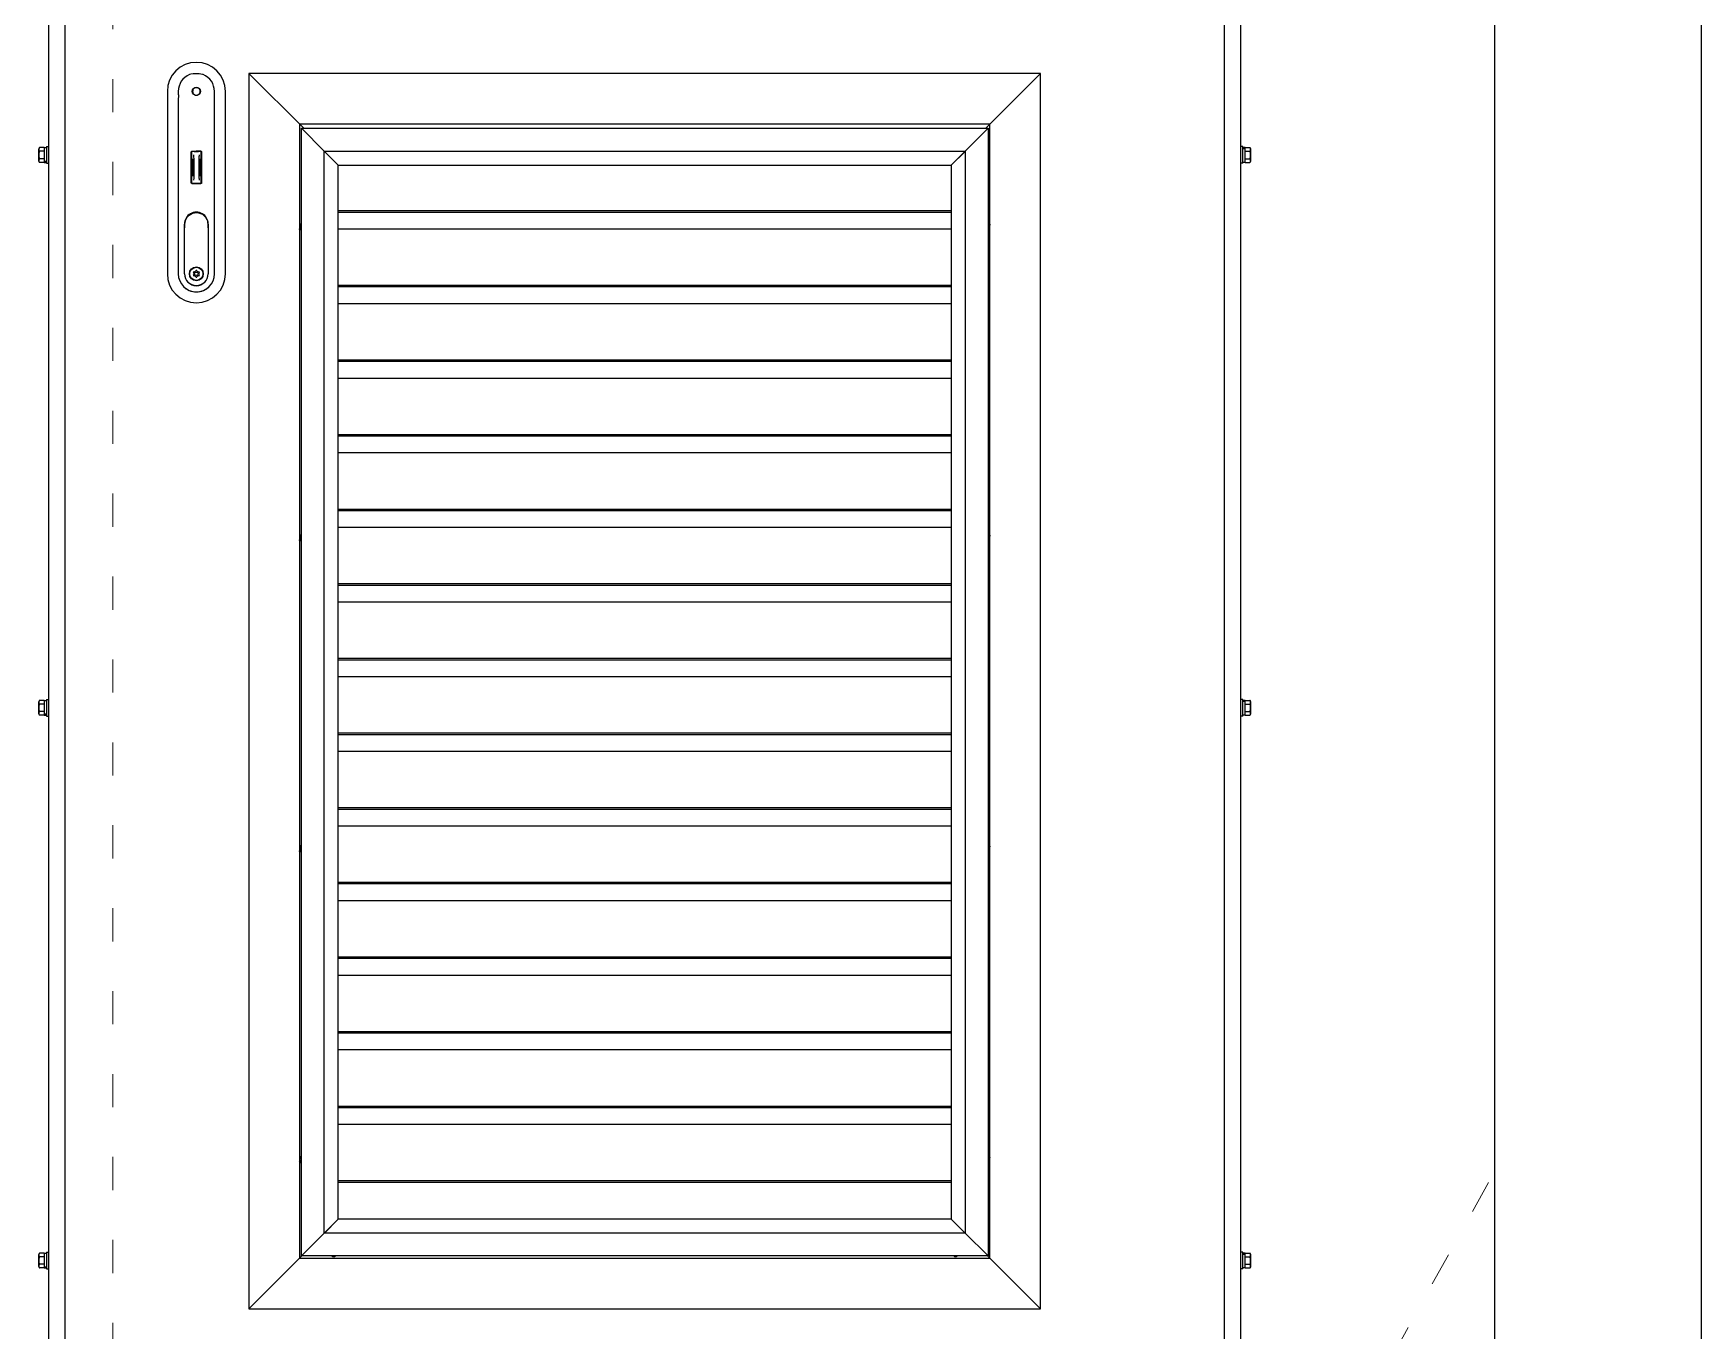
# Model space of a CAD drawing. Header units: millimetres. Extents: x 55614 to 110757, y -66981 to -47484.
# Drawn here: x 78485 to 79692, y -52126 to -51187 of the extents above; entities that cross this region are included whole.
import ezdxf

# ---------------------------------------------------------------- set-up
doc = ezdxf.new("R2010")
doc.units = ezdxf.units.MM
doc.linetypes.add('ACAD_ISO03W100', pattern=[30, 12, -18])
for name, color, linetype in [('2401-00300-M6-16HWMC_0', 7, 'Continuous'), ('2401-00695-M4-16ST_0', 7, 'Continuous'), ('4212-62832_1_0', 7, 'Continuous'), ('4212-73755_1_0', 7, 'Continuous'), ('WATER-PROOF-INNER-DOWN_0', 7, 'Continuous'), ('WATER-PROOF-INNER-SIDE_0', 7, 'Continuous'), ('WATER-PROOF-INNER_0', 7, 'Continuous'), ('WATER-PROOF-OUTER-DOWN_0', 7, 'Continuous'), ('WATER-PROOF-OUTER-SIDE_0', 7, 'Continuous'), ('WSP-0814_1_0', 7, 'Continuous'), ('WSP-0814_3_0', 7, 'Continuous')]:
    doc.layers.add(name, color=color, linetype=linetype)
doc.layers.add('THICK', color=7, linetype='Continuous', lineweight=0)

# ---------------------------------------------------------------- blocks, each defined once
blk = doc.blocks.new('RU67I6756')
at = {"layer": '2401-00300-M6-16HWMC_0', "color": 0, "linetype": 'Continuous'}
for p, q in [((25189.6, 15511.3), (25189.6, 15520)), ((25193.6, 15521), (25190.2, 15521)), ((25193.6, 15518.4), (25190.2, 15518.4)), ((25193.6, 15521), (25193.6, 15510.3)), ((25193.6, 15521), (25195.3, 15521)), ((25195.3, 15521.7), (25195.3, 15509.7)), ((25195.3, 15521.7), (25196.7, 15521.7)), ((26061.2, 15521.7), (26059.7, 15521.7)), ((26061.2, 15509.7), (26061.2, 15521.7)), ((26062.8, 15521), (26061.2, 15521)), ((26062.8, 15520.6), (26061.2, 15520.6)), ((26062.8, 15520.1), (26061.2, 15520.1)), ((26062.8, 15521), (26066.3, 15521)), ((26062.8, 15510.3), (26062.8, 15521)), ((26062.8, 15518.4), (26066.3, 15518.4)), ((26066.8, 15520), (26066.8, 15511.3)), ((25193.6, 15513), (25190.2, 15513)), ((25193.6, 15510.3), (25190.2, 15510.3)), ((25193.6, 15511.2), (25195.3, 15511.2)), ((25193.6, 15510.7), (25195.3, 15510.7)), ((25193.6, 15510.3), (25195.3, 15510.3)), ((25195.3, 15509.7), (25196.7, 15509.7)), ((26061.2, 15509.7), (26059.7, 15509.7)), ((26062.8, 15510.3), (26061.2, 15510.3)), ((26062.8, 15513), (26066.3, 15513)), ((26062.8, 15510.3), (26066.3, 15510.3)), ((25189.6, 15111.3), (25189.6, 15120)), ((25193.6, 15121), (25190.2, 15121)), ((25193.6, 15118.4), (25190.2, 15118.4)), ((25193.6, 15121), (25193.6, 15110.3)), ((25193.6, 15121), (25195.3, 15121)), ((25195.3, 15121.7), (25195.3, 15109.7)), ((25195.3, 15121.7), (25196.7, 15121.7)), ((26061.2, 15121.7), (26059.7, 15121.7)), ((26061.2, 15109.7), (26061.2, 15121.7)), ((26062.8, 15121), (26061.2, 15121)), ((26062.8, 15120.6), (26061.2, 15120.6)), ((26062.8, 15120.1), (26061.2, 15120.1)), ((26062.8, 15121), (26066.3, 15121)), ((26062.8, 15110.3), (26062.8, 15121)), ((26062.8, 15118.4), (26066.3, 15118.4)), ((26066.8, 15120), (26066.8, 15111.3)), ((25193.6, 15113), (25190.2, 15113)), ((25193.6, 15110.3), (25190.2, 15110.3)), ((25193.6, 15111.2), (25195.3, 15111.2)), ((25193.6, 15110.7), (25195.3, 15110.7)), ((25193.6, 15110.3), (25195.3, 15110.3)), ((25195.3, 15109.7), (25196.7, 15109.7)), ((26061.2, 15109.7), (26059.7, 15109.7)), ((26062.8, 15110.3), (26061.2, 15110.3)), ((26062.8, 15113), (26066.3, 15113)), ((26062.8, 15110.3), (26066.3, 15110.3)), ((25189.6, 14711.3), (25189.6, 14720)), ((25193.6, 14721), (25190.2, 14721)), ((25193.6, 14721), (25195.3, 14721)), ((25193.6, 14721), (25193.6, 14710.3)), ((25195.3, 14721.7), (25196.7, 14721.7)), ((25195.3, 14721.7), (25195.3, 14709.7)), ((26061.2, 14721.7), (26059.7, 14721.7)), ((26061.2, 14709.7), (26061.2, 14721.7)), ((26062.8, 14721), (26061.2, 14721)), ((26062.8, 14720.6), (26061.2, 14720.6)), ((26062.8, 14720.1), (26061.2, 14720.1)), ((26062.8, 14721), (26066.3, 14721)), ((26062.8, 14710.3), (26062.8, 14721)), ((26066.8, 14720), (26066.8, 14711.3)), ((25193.6, 14718.4), (25190.2, 14718.4)), ((25193.6, 14713), (25190.2, 14713)), ((25193.6, 14710.3), (25190.2, 14710.3)), ((25193.6, 14711.2), (25195.3, 14711.2)), ((25193.6, 14710.7), (25195.3, 14710.7)), ((25193.6, 14710.3), (25195.3, 14710.3)), ((25195.3, 14709.7), (25196.7, 14709.7)), ((26061.2, 14709.7), (26059.7, 14709.7)), ((26062.8, 14710.3), (26061.2, 14710.3)), ((26062.8, 14718.4), (26066.3, 14718.4)), ((26062.8, 14713), (26066.3, 14713)), ((26062.8, 14710.3), (26066.3, 14710.3))]:
    blk.add_line(p, q, dxfattribs=at)
for centre, start, end in [((25190.9, 15520), 124.948, 180), ((26065.6, 15520), 0, 55.052), ((25190.9, 15511.3), 180, 235.052), ((26065.6, 15511.3), 304.948, 0), ((25190.9, 15120), 124.948, 180), ((26065.6, 15120), 0, 55.052), ((25190.9, 15111.3), 180, 235.052), ((26065.6, 15111.3), 304.948, 0), ((25190.9, 14720), 124.948, 180), ((26065.6, 14720), 0, 55.052), ((25190.9, 14711.3), 180, 235.052), ((26065.6, 14711.3), 304.948, 0)]:
    blk.add_arc(centre, 1.22, start, end, dxfattribs=at)
for points, knots in [([(25190.2, 15521), (25190, 15520.9), (25189.9, 15520.7), (25189.7, 15520.3), (25189.7, 15519.7), (25189.7, 15519.1), (25189.9, 15518.6), (25190, 15518.4), (25190.2, 15518.4)], [0, 0, 0, 0, 0.14349, 0.266269, 0.5, 0.733731, 0.856508, 1, 1, 1, 1]), ([(25190.2, 15518.4), (25189.9, 15518), (25189.7, 15517), (25189.7, 15515.7), (25189.7, 15514.3), (25189.9, 15513.4), (25190.2, 15513)], [0, 0, 0, 0, 0.248888, 0.499999, 0.75111, 1, 1, 1, 1]), ([(26066.3, 15518.4), (26066.4, 15518.4), (26066.6, 15518.6), (26066.8, 15519.1), (26066.8, 15519.7), (26066.8, 15520.3), (26066.6, 15520.7), (26066.4, 15520.9), (26066.3, 15521)], [0, 0, 0, 0, 0.143491, 0.266268, 0.499999, 0.733731, 0.856509, 1, 1, 1, 1]), ([(26066.3, 15513), (26066.6, 15513.4), (26066.8, 15514.3), (26066.8, 15515.7), (26066.8, 15517), (26066.6, 15518), (26066.3, 15518.4)], [0, 0, 0, 0, 0.248888, 0.499999, 0.75111, 1, 1, 1, 1]), ([(25190.2, 15513), (25190, 15512.9), (25189.9, 15512.7), (25189.7, 15512.2), (25189.7, 15511.7), (25189.7, 15511.1), (25189.9, 15510.6), (25190, 15510.4), (25190.2, 15510.3)], [0, 0, 0, 0, 0.143491, 0.266268, 0.499999, 0.733731, 0.856509, 1, 1, 1, 1]), ([(26066.3, 15510.3), (26066.4, 15510.4), (26066.6, 15510.6), (26066.8, 15511.1), (26066.8, 15511.7), (26066.8, 15512.2), (26066.6, 15512.7), (26066.4, 15512.9), (26066.3, 15513)], [0, 0, 0, 0, 0.14349, 0.266269, 0.5, 0.733731, 0.856508, 1, 1, 1, 1]), ([(25190.2, 15121), (25190, 15120.9), (25189.9, 15120.7), (25189.7, 15120.3), (25189.7, 15119.7), (25189.7, 15119.1), (25189.9, 15118.6), (25190, 15118.4), (25190.2, 15118.4)], [0, 0, 0, 0, 0.14349, 0.266269, 0.5, 0.733731, 0.856508, 1, 1, 1, 1]), ([(25190.2, 15118.4), (25189.9, 15118), (25189.7, 15117), (25189.7, 15115.7), (25189.7, 15114.3), (25189.9, 15113.4), (25190.2, 15113)], [0, 0, 0, 0, 0.248888, 0.499999, 0.75111, 1, 1, 1, 1]), ([(26066.3, 15118.4), (26066.4, 15118.4), (26066.6, 15118.6), (26066.8, 15119.1), (26066.8, 15119.7), (26066.8, 15120.3), (26066.6, 15120.7), (26066.4, 15120.9), (26066.3, 15121)], [0, 0, 0, 0, 0.143491, 0.266268, 0.499999, 0.733731, 0.856509, 1, 1, 1, 1]), ([(26066.3, 15113), (26066.6, 15113.4), (26066.8, 15114.3), (26066.8, 15115.7), (26066.8, 15117), (26066.6, 15118), (26066.3, 15118.4)], [0, 0, 0, 0, 0.248888, 0.499999, 0.75111, 1, 1, 1, 1]), ([(25190.2, 15113), (25190, 15112.9), (25189.9, 15112.7), (25189.7, 15112.2), (25189.7, 15111.7), (25189.7, 15111.1), (25189.9, 15110.6), (25190, 15110.4), (25190.2, 15110.3)], [0, 0, 0, 0, 0.143491, 0.266268, 0.499999, 0.733731, 0.856509, 1, 1, 1, 1]), ([(26066.3, 15110.3), (26066.4, 15110.4), (26066.6, 15110.6), (26066.8, 15111.1), (26066.8, 15111.7), (26066.8, 15112.2), (26066.6, 15112.7), (26066.4, 15112.9), (26066.3, 15113)], [0, 0, 0, 0, 0.14349, 0.266269, 0.5, 0.733731, 0.856508, 1, 1, 1, 1]), ([(25190.2, 14721), (25190, 14720.9), (25189.9, 14720.7), (25189.7, 14720.3), (25189.7, 14719.7), (25189.7, 14719.1), (25189.9, 14718.6), (25190, 14718.4), (25190.2, 14718.4)], [0, 0, 0, 0, 0.14349, 0.266269, 0.5, 0.733731, 0.856508, 1, 1, 1, 1]), ([(26066.3, 14718.4), (26066.4, 14718.4), (26066.6, 14718.6), (26066.8, 14719.1), (26066.8, 14719.7), (26066.8, 14720.3), (26066.6, 14720.7), (26066.4, 14720.9), (26066.3, 14721)], [0, 0, 0, 0, 0.143491, 0.266268, 0.499999, 0.733731, 0.856509, 1, 1, 1, 1]), ([(25190.2, 14718.4), (25189.9, 14718), (25189.7, 14717), (25189.7, 14715.7), (25189.7, 14714.3), (25189.9, 14713.4), (25190.2, 14713)], [0, 0, 0, 0, 0.248888, 0.499999, 0.75111, 1, 1, 1, 1]), ([(25190.2, 14713), (25190, 14712.9), (25189.9, 14712.7), (25189.7, 14712.2), (25189.7, 14711.7), (25189.7, 14711.1), (25189.9, 14710.6), (25190, 14710.4), (25190.2, 14710.3)], [0, 0, 0, 0, 0.143491, 0.266268, 0.499999, 0.733731, 0.856509, 1, 1, 1, 1]), ([(26066.3, 14713), (26066.6, 14713.4), (26066.8, 14714.3), (26066.8, 14715.7), (26066.8, 14717), (26066.6, 14718), (26066.3, 14718.4)], [0, 0, 0, 0, 0.248888, 0.499999, 0.75111, 1, 1, 1, 1]), ([(26066.3, 14710.3), (26066.4, 14710.4), (26066.6, 14710.6), (26066.8, 14711.1), (26066.8, 14711.7), (26066.8, 14712.2), (26066.6, 14712.7), (26066.4, 14712.9), (26066.3, 14713)], [0, 0, 0, 0, 0.14349, 0.266269, 0.5, 0.733731, 0.856508, 1, 1, 1, 1])]:
    blk.add_open_spline(points, degree=3, knots=knots, dxfattribs=at)
at = {"layer": '2401-00695-M4-16ST_0', "color": 0, "linetype": 'Continuous'}
for p, q in [((25379, 15465.4), (25379, 15465.3)), ((25379.1, 15463.4), (25379.1, 15461.7)), ((25877.4, 15464), (25877.4, 15465.6)), ((25877.4, 15462.1), (25877.4, 15461.9)), ((25379, 15240.4), (25379, 15240.3)), ((25877.4, 15239), (25877.4, 15240.6)), ((25379.1, 15238.4), (25379.1, 15236.7)), ((25877.4, 15237.1), (25877.4, 15236.9)), ((25379, 15015.4), (25379, 15015.3)), ((25379.1, 15013.4), (25379.1, 15011.7)), ((25877.4, 15014), (25877.4, 15015.6)), ((25877.4, 15012.1), (25877.4, 15011.9)), ((25379, 14790.4), (25379, 14790.3)), ((25379.1, 14788.4), (25379.1, 14786.7)), ((25877.4, 14789), (25877.4, 14790.6)), ((25877.4, 14787.1), (25877.4, 14786.9)), ((25402.9, 14718.9), (25402.9, 14718.6)), ((25403.6, 14719), (25403.6, 14718.5)), ((25852.9, 14718.9), (25852.9, 14718.6)), ((25853.6, 14719), (25853.6, 14718.5))]:
    blk.add_line(p, q, dxfattribs=at)
for centre in [(25378.7, 15463.7), (25877.7, 15463.7), (25378.7, 15238.7), (25877.7, 15238.7), (25378.7, 15013.7), (25877.7, 15013.7), (25378.7, 14788.7), (25877.7, 14788.7)]:
    blk.add_circle(centre, 0.2, dxfattribs=at)
for centre, start, end in [((25378.7, 15463.7), 59.875, 98.6348), ((25378.7, 15463.7), 261.3402, 300.004), ((25877.7, 15463.7), 81.3433, 120.0078), ((25877.7, 15463.7), 239.8653, 278.6349), ((25378.7, 15238.7), 59.875, 98.6348), ((25877.7, 15238.7), 81.3433, 120.0078), ((25378.7, 15238.7), 261.3402, 300.004), ((25877.7, 15238.7), 239.8653, 278.6349), ((25378.7, 15013.7), 59.875, 98.6348), ((25378.7, 15013.7), 261.3402, 300.004), ((25877.7, 15013.7), 81.3433, 120.0078), ((25877.7, 15013.7), 239.8653, 278.6349), ((25378.7, 14788.7), 59.875, 98.6348), ((25378.7, 14788.7), 261.3402, 300.004), ((25877.7, 14788.7), 81.3433, 120.0078), ((25877.7, 14788.7), 239.8653, 278.6349), ((25403.2, 14720.5), 228.1011, 309.195), ((25853.2, 14720.5), 228.1011, 309.195)]:
    blk.add_arc(centre, 2, start, end, dxfattribs=at)
for points, knots in [([(25378.7, 15464.5), (25378.7, 15464.5), (25378.6, 15464.3), (25378.5, 15464.1), (25378.4, 15464)], [0, 0, 0, 0, 0.201768, 1, 1, 1, 1]), ([(25378.4, 15462.1), (25378.4, 15462.1), (25378.5, 15462.4), (25378.6, 15462.7), (25378.7, 15462.9)], [0, 0, 0, 0, 0.194813, 1, 1, 1, 1]), ([(25378.7, 15461.7), (25378.6, 15461.7), (25378.5, 15461.7), (25378.4, 15461.8), (25378.4, 15461.9)], [0, 0, 0, 0, 0.518556, 1, 1, 1, 1]), ([(25379, 15465.3), (25379, 15465.2), (25378.9, 15464.9), (25378.8, 15464.6), (25378.7, 15464.5)], [0, 0, 0, 0, 0.414722, 1, 1, 1, 1]), ([(25378.7, 15462.9), (25378.8, 15462.9), (25378.9, 15463.1), (25379, 15463.3), (25379.1, 15463.4)], [0, 0, 0, 0, 0.192336, 1, 1, 1, 1]), ([(25378.8, 15465.7), (25378.8, 15465.7), (25379, 15465.6), (25379, 15465.5), (25379, 15465.4)], [0, 0, 0, 0, 0.502949, 1, 1, 1, 1]), ([(25379.1, 15463.4), (25379.2, 15463.4), (25379.4, 15463.3), (25379.6, 15463.2), (25379.7, 15463.1)], [0, 0, 0, 0, 0.280836, 1, 1, 1, 1]), ([(25876.7, 15464.3), (25876.8, 15464.3), (25877, 15464.1), (25877.2, 15464), (25877.4, 15464)], [0, 0, 0, 0, 0.220892, 1, 1, 1, 1]), ([(25877.7, 15464.5), (25877.7, 15464.5), (25877.6, 15464.3), (25877.5, 15464.1), (25877.4, 15464)], [0, 0, 0, 0, 0.192322, 1, 1, 1, 1]), ([(25877.4, 15462.1), (25877.4, 15462.1), (25877.5, 15462.4), (25877.6, 15462.7), (25877.7, 15462.9)], [0, 0, 0, 0, 0.194813, 1, 1, 1, 1]), ([(25877.7, 15461.7), (25877.6, 15461.7), (25877.5, 15461.7), (25877.4, 15461.8), (25877.4, 15461.9)], [0, 0, 0, 0, 0.518556, 1, 1, 1, 1]), ([(25878, 15465.3), (25878, 15465.2), (25877.9, 15464.9), (25877.8, 15464.6), (25877.7, 15464.5)], [0, 0, 0, 0, 0.414722, 1, 1, 1, 1]), ([(25877.7, 15462.9), (25877.7, 15462.9), (25877.8, 15463.1), (25877.9, 15463.2), (25878, 15463.3)], [0, 0, 0, 0, 0.201734, 1, 1, 1, 1]), ([(25877.8, 15465.7), (25877.8, 15465.7), (25878, 15465.6), (25878, 15465.5), (25878, 15465.4)], [0, 0, 0, 0, 0.502949, 1, 1, 1, 1]), ([(25378.7, 15239.5), (25378.7, 15239.5), (25378.6, 15239.3), (25378.5, 15239.1), (25378.4, 15239)], [0, 0, 0, 0, 0.201768, 1, 1, 1, 1]), ([(25379, 15240.3), (25379, 15240.2), (25378.9, 15239.9), (25378.8, 15239.6), (25378.7, 15239.5)], [0, 0, 0, 0, 0.414722, 1, 1, 1, 1]), ([(25378.8, 15240.7), (25378.8, 15240.7), (25379, 15240.6), (25379, 15240.5), (25379, 15240.4)], [0, 0, 0, 0, 0.502949, 1, 1, 1, 1]), ([(25876.7, 15239.3), (25876.8, 15239.3), (25877, 15239.1), (25877.2, 15239), (25877.4, 15239)], [0, 0, 0, 0, 0.220892, 1, 1, 1, 1]), ([(25877.7, 15239.5), (25877.7, 15239.5), (25877.6, 15239.3), (25877.5, 15239.1), (25877.4, 15239)], [0, 0, 0, 0, 0.192322, 1, 1, 1, 1]), ([(25878, 15240.3), (25878, 15240.2), (25877.9, 15239.9), (25877.8, 15239.6), (25877.7, 15239.5)], [0, 0, 0, 0, 0.414722, 1, 1, 1, 1]), ([(25877.8, 15240.7), (25877.8, 15240.7), (25878, 15240.6), (25878, 15240.5), (25878, 15240.4)], [0, 0, 0, 0, 0.502949, 1, 1, 1, 1]), ([(25378.4, 15237.1), (25378.4, 15237.1), (25378.5, 15237.4), (25378.6, 15237.7), (25378.7, 15237.9)], [0, 0, 0, 0, 0.194813, 1, 1, 1, 1]), ([(25378.7, 15236.7), (25378.6, 15236.7), (25378.5, 15236.7), (25378.4, 15236.8), (25378.4, 15236.9)], [0, 0, 0, 0, 0.518556, 1, 1, 1, 1]), ([(25378.7, 15237.9), (25378.8, 15237.9), (25378.9, 15238.1), (25379, 15238.3), (25379.1, 15238.4)], [0, 0, 0, 0, 0.192336, 1, 1, 1, 1]), ([(25379.1, 15238.4), (25379.2, 15238.4), (25379.4, 15238.3), (25379.6, 15238.2), (25379.7, 15238.1)], [0, 0, 0, 0, 0.280836, 1, 1, 1, 1]), ([(25877.4, 15237.1), (25877.4, 15237.1), (25877.5, 15237.4), (25877.6, 15237.7), (25877.7, 15237.9)], [0, 0, 0, 0, 0.194813, 1, 1, 1, 1]), ([(25877.7, 15236.7), (25877.6, 15236.7), (25877.5, 15236.7), (25877.4, 15236.8), (25877.4, 15236.9)], [0, 0, 0, 0, 0.518556, 1, 1, 1, 1]), ([(25877.7, 15237.9), (25877.7, 15237.9), (25877.8, 15238.1), (25877.9, 15238.2), (25878, 15238.3)], [0, 0, 0, 0, 0.201734, 1, 1, 1, 1]), ([(25378.7, 15014.5), (25378.7, 15014.5), (25378.6, 15014.3), (25378.5, 15014.1), (25378.4, 15014)], [0, 0, 0, 0, 0.201768, 1, 1, 1, 1]), ([(25378.4, 15012.1), (25378.4, 15012.1), (25378.5, 15012.4), (25378.6, 15012.7), (25378.7, 15012.9)], [0, 0, 0, 0, 0.194813, 1, 1, 1, 1]), ([(25378.7, 15011.7), (25378.6, 15011.7), (25378.5, 15011.7), (25378.4, 15011.8), (25378.4, 15011.9)], [0, 0, 0, 0, 0.518556, 1, 1, 1, 1]), ([(25379, 15015.3), (25379, 15015.2), (25378.9, 15014.9), (25378.8, 15014.6), (25378.7, 15014.5)], [0, 0, 0, 0, 0.414722, 1, 1, 1, 1]), ([(25378.7, 15012.9), (25378.8, 15012.9), (25378.9, 15013.1), (25379, 15013.3), (25379.1, 15013.4)], [0, 0, 0, 0, 0.192336, 1, 1, 1, 1]), ([(25378.8, 15015.7), (25378.8, 15015.7), (25379, 15015.6), (25379, 15015.5), (25379, 15015.4)], [0, 0, 0, 0, 0.502949, 1, 1, 1, 1]), ([(25379.1, 15013.4), (25379.2, 15013.4), (25379.4, 15013.3), (25379.6, 15013.2), (25379.7, 15013.1)], [0, 0, 0, 0, 0.280836, 1, 1, 1, 1]), ([(25876.7, 15014.3), (25876.8, 15014.3), (25877, 15014.1), (25877.2, 15014), (25877.4, 15014)], [0, 0, 0, 0, 0.220892, 1, 1, 1, 1]), ([(25877.7, 15014.5), (25877.7, 15014.5), (25877.6, 15014.3), (25877.5, 15014.1), (25877.4, 15014)], [0, 0, 0, 0, 0.192322, 1, 1, 1, 1]), ([(25877.4, 15012.1), (25877.4, 15012.1), (25877.5, 15012.4), (25877.6, 15012.7), (25877.7, 15012.9)], [0, 0, 0, 0, 0.194813, 1, 1, 1, 1]), ([(25877.7, 15011.7), (25877.6, 15011.7), (25877.5, 15011.7), (25877.4, 15011.8), (25877.4, 15011.9)], [0, 0, 0, 0, 0.518556, 1, 1, 1, 1]), ([(25878, 15015.3), (25878, 15015.2), (25877.9, 15014.9), (25877.8, 15014.6), (25877.7, 15014.5)], [0, 0, 0, 0, 0.414722, 1, 1, 1, 1]), ([(25877.7, 15012.9), (25877.7, 15012.9), (25877.8, 15013.1), (25877.9, 15013.2), (25878, 15013.3)], [0, 0, 0, 0, 0.201734, 1, 1, 1, 1]), ([(25877.8, 15015.7), (25877.8, 15015.7), (25878, 15015.6), (25878, 15015.5), (25878, 15015.4)], [0, 0, 0, 0, 0.502949, 1, 1, 1, 1]), ([(25378.7, 14789.5), (25378.7, 14789.5), (25378.6, 14789.3), (25378.5, 14789.1), (25378.4, 14789)], [0, 0, 0, 0, 0.201768, 1, 1, 1, 1]), ([(25378.4, 14787.1), (25378.4, 14787.1), (25378.5, 14787.4), (25378.6, 14787.7), (25378.7, 14787.9)], [0, 0, 0, 0, 0.194813, 1, 1, 1, 1]), ([(25378.7, 14786.7), (25378.6, 14786.7), (25378.5, 14786.7), (25378.4, 14786.8), (25378.4, 14786.9)], [0, 0, 0, 0, 0.518556, 1, 1, 1, 1]), ([(25379, 14790.3), (25379, 14790.2), (25378.9, 14789.9), (25378.8, 14789.6), (25378.7, 14789.5)], [0, 0, 0, 0, 0.414722, 1, 1, 1, 1]), ([(25378.7, 14787.9), (25378.8, 14787.9), (25378.9, 14788.1), (25379, 14788.3), (25379.1, 14788.4)], [0, 0, 0, 0, 0.192336, 1, 1, 1, 1]), ([(25378.8, 14790.7), (25378.8, 14790.7), (25379, 14790.6), (25379, 14790.5), (25379, 14790.4)], [0, 0, 0, 0, 0.502949, 1, 1, 1, 1]), ([(25379.1, 14788.4), (25379.2, 14788.4), (25379.4, 14788.3), (25379.6, 14788.2), (25379.7, 14788.1)], [0, 0, 0, 0, 0.280836, 1, 1, 1, 1]), ([(25876.7, 14789.3), (25876.8, 14789.3), (25877, 14789.1), (25877.2, 14789), (25877.4, 14789)], [0, 0, 0, 0, 0.220892, 1, 1, 1, 1]), ([(25877.7, 14789.5), (25877.7, 14789.5), (25877.6, 14789.3), (25877.5, 14789.1), (25877.4, 14789)], [0, 0, 0, 0, 0.192322, 1, 1, 1, 1]), ([(25877.4, 14787.1), (25877.4, 14787.1), (25877.5, 14787.4), (25877.6, 14787.7), (25877.7, 14787.9)], [0, 0, 0, 0, 0.194813, 1, 1, 1, 1]), ([(25877.7, 14786.7), (25877.6, 14786.7), (25877.5, 14786.7), (25877.4, 14786.8), (25877.4, 14786.9)], [0, 0, 0, 0, 0.518556, 1, 1, 1, 1]), ([(25878, 14790.3), (25878, 14790.2), (25877.9, 14789.9), (25877.8, 14789.6), (25877.7, 14789.5)], [0, 0, 0, 0, 0.414722, 1, 1, 1, 1]), ([(25877.7, 14787.9), (25877.7, 14787.9), (25877.8, 14788.1), (25877.9, 14788.2), (25878, 14788.3)], [0, 0, 0, 0, 0.201734, 1, 1, 1, 1]), ([(25877.8, 14790.7), (25877.8, 14790.7), (25878, 14790.6), (25878, 14790.5), (25878, 14790.4)], [0, 0, 0, 0, 0.502949, 1, 1, 1, 1]), ([(25403.2, 14718.5), (25403.1, 14718.5), (25403, 14718.5), (25402.9, 14718.6), (25402.9, 14718.6)], [0, 0, 0, 0, 0.518556, 1, 1, 1, 1]), ([(25853.2, 14718.5), (25853.1, 14718.5), (25853, 14718.5), (25852.9, 14718.6), (25852.9, 14718.6)], [0, 0, 0, 0, 0.518556, 1, 1, 1, 1])]:
    blk.add_open_spline(points, degree=3, knots=knots, dxfattribs=at)
for points in [[(25402.9, 14718.9), (25402.9, 14718.9), (25402.9, 14718.9), (25403, 14719)], [(25852.9, 14718.9), (25852.9, 14718.9), (25852.9, 14718.9), (25853, 14719)]]:
    blk.add_open_spline(points, degree=3, dxfattribs=at)
at = {"layer": '4212-62832_1_0', "color": 0, "linetype": 'Continuous'}
for p, q in [((25208.7, 14590.7), (25208.7, 16665.7)), ((26047.7, 16665.7), (26047.7, 14590.7))]:
    blk.add_line(p, q, dxfattribs=at)
at = {"layer": '4212-73755_1_0', "color": 0, "linetype": 'Continuous'}
for p, q in [((25196.7, 15641.7), (25196.7, 14590.2)), ((26059.7, 14590.2), (26059.7, 15641.7))]:
    blk.add_line(p, q, dxfattribs=at)
at = {"layer": 'WATER-PROOF-INNER-DOWN_0', "color": 0, "linetype": 'Continuous'}
for p, q in [((25379.7, 15535), (25396.3, 15518.4)), ((25379.7, 15535), (25876.7, 15535)), ((25860.1, 15518.4), (25876.7, 15535)), ((25396.3, 15518.4), (25860.1, 15518.4)), ((25396.4, 15518.3), (25406.3, 15508.4)), ((25850.1, 15508.4), (25860, 15518.3)), ((25406.3, 15508.4), (25850.1, 15508.4)), ((25396.4, 14735.7), (25406.3, 14745.6)), ((25850.1, 14745.6), (25406.3, 14745.6)), ((25850.1, 14745.6), (25860, 14735.7)), ((25379.7, 14719), (25396.3, 14735.6)), ((25860.1, 14735.6), (25396.3, 14735.6)), ((25860.1, 14735.6), (25876.7, 14719)), ((25876.7, 14719), (25379.7, 14719))]:
    blk.add_line(p, q, dxfattribs=at)
at = {"layer": 'WATER-PROOF-INNER-SIDE_0', "color": 0, "linetype": 'Continuous'}
for p, q in [((25379.7, 14719), (25379.7, 15535)), ((25379.7, 15535), (25396.3, 15518.4)), ((25860.1, 15518.4), (25876.7, 15535)), ((25876.7, 15535), (25876.7, 14719)), ((25396.3, 14735.6), (25396.3, 15518.4)), ((25396.4, 15518.3), (25406.3, 15508.4)), ((25850.1, 15508.4), (25860.1, 15518.3)), ((25860.1, 15518.4), (25860.1, 14735.6)), ((25406.3, 14745.6), (25406.3, 15508.4)), ((25850.1, 15508.4), (25850.1, 14745.6)), ((25396.4, 14735.6), (25406.3, 14745.6)), ((25850.1, 14745.6), (25860.1, 14735.6)), ((25379.7, 14719), (25396.3, 14735.6)), ((25860.1, 14735.6), (25876.7, 14719))]:
    blk.add_line(p, q, dxfattribs=at)
at = {"layer": 'WATER-PROOF-INNER_0', "color": 0, "linetype": 'Continuous'}
for p, q in [((25406.3, 15475.5), (25850.1, 15475.5)), ((25406.3, 15474.4), (25850.1, 15474.4)), ((25406.3, 15462.3), (25850.1, 15462.3)), ((25406.3, 15421.5), (25850.1, 15421.5)), ((25406.3, 15420.4), (25850.1, 15420.4)), ((25406.3, 15408.3), (25850.1, 15408.3)), ((25406.3, 15367.5), (25850.1, 15367.5)), ((25406.3, 15366.4), (25850.1, 15366.4)), ((25406.3, 15354.3), (25850.1, 15354.3)), ((25406.3, 15313.5), (25850.1, 15313.5)), ((25406.3, 15312.4), (25850.1, 15312.4)), ((25406.3, 15300.3), (25850.1, 15300.3)), ((25406.3, 15259.5), (25850.1, 15259.5)), ((25406.3, 15258.4), (25850.1, 15258.4)), ((25406.3, 15246.3), (25850.1, 15246.3)), ((25406.3, 15205.5), (25850.1, 15205.5)), ((25406.3, 15204.4), (25850.1, 15204.4)), ((25406.3, 15192.3), (25850.1, 15192.3)), ((25406.3, 15151.5), (25850.1, 15151.5)), ((25406.3, 15150.4), (25850.1, 15150.4)), ((25406.3, 15138.3), (25850.1, 15138.3)), ((25406.3, 15097.5), (25850.1, 15097.5)), ((25406.3, 15096.4), (25850.1, 15096.4)), ((25406.3, 15084.3), (25850.1, 15084.3)), ((25406.3, 15043.5), (25850.1, 15043.5)), ((25406.3, 15042.4), (25850.1, 15042.4)), ((25406.3, 15030.3), (25850.1, 15030.3)), ((25406.3, 14989.5), (25850.1, 14989.5)), ((25406.3, 14988.4), (25850.1, 14988.4)), ((25406.3, 14976.3), (25850.1, 14976.3)), ((25406.3, 14935.5), (25850.1, 14935.5)), ((25406.3, 14934.4), (25850.1, 14934.4)), ((25406.3, 14922.3), (25850.1, 14922.3)), ((25406.3, 14881.5), (25850.1, 14881.5)), ((25406.3, 14880.4), (25850.1, 14880.4)), ((25406.3, 14868.3), (25850.1, 14868.3)), ((25406.3, 14827.5), (25850.1, 14827.5)), ((25406.3, 14826.4), (25850.1, 14826.4)), ((25406.3, 14814.3), (25850.1, 14814.3)), ((25406.3, 14773.5), (25850.1, 14773.5)), ((25406.3, 14772.4), (25850.1, 14772.4))]:
    blk.add_line(p, q, dxfattribs=at)
at = {"layer": 'WATER-PROOF-OUTER-DOWN_0', "color": 0, "linetype": 'Continuous'}
for p, q in [((25381.4, 15535), (25341.7, 15574.7)), ((25914.7, 15574.7), (25341.7, 15574.7)), ((25875.1, 15535), (25914.7, 15574.7)), ((25878, 15538), (25378.4, 15538)), ((25380, 14719), (25341.7, 14680.7)), ((25378.4, 14717.4), (25878, 14717.4)), ((25876.4, 14719), (25914.7, 14680.7)), ((25341.7, 14680.7), (25914.7, 14680.7))]:
    blk.add_line(p, q, dxfattribs=at)
at = {"layer": 'WATER-PROOF-OUTER-SIDE_0', "color": 0, "linetype": 'Continuous'}
for p, q in [((25341.7, 15574.7), (25341.7, 14680.7)), ((25381.4, 15535), (25341.7, 15574.7)), ((25875.1, 15535), (25914.7, 15574.7)), ((25914.7, 14680.7), (25914.7, 15574.7)), ((25378.4, 15538), (25378.4, 14717.4)), ((25878, 14717.4), (25878, 15538)), ((25380, 14719), (25341.7, 14680.7)), ((25876.4, 14719), (25914.7, 14680.7))]:
    blk.add_line(p, q, dxfattribs=at)
at = {"layer": 'WSP-0814_1_0', "color": 0, "linetype": 'Continuous'}
for p, q in [((25308.7, 15573.8), (25308.7, 15573.8)), ((25282.7, 15561.7), (25282.7, 15429.7)), ((25290.6, 15561.7), (25290.6, 15559.8)), ((25290.7, 15557.3), (25290.6, 15556.9)), ((25290.6, 15556.9), (25290.6, 15429.7)), ((25316.8, 15559.8), (25316.8, 15561.7)), ((25316.8, 15429.7), (25316.8, 15556.9)), ((25324.7, 15429.7), (25324.7, 15561.7)), ((25300, 15495.5), (25300, 15517.9)), ((25300.4, 15511.6), (25300.4, 15518.4)), ((25300.5, 15511.4), (25300.5, 15518.4)), ((25303.7, 15518.5), (25303.7, 15518.5)), ((25307, 15518.4), (25307, 15511.4)), ((25307, 15518.4), (25307, 15511.6)), ((25307.5, 15517.9), (25307.5, 15495.5)), ((25300.5, 15511.4), (25300.5, 15511.4)), ((25300.9, 15512.9), (25300.9, 15512.9)), ((25306.5, 15512.9), (25306.5, 15512.9)), ((25307, 15511.4), (25307, 15511.4)), ((25300.4, 15495), (25300.4, 15501.8)), ((25300.5, 15495), (25300.5, 15502)), ((25300.5, 15502), (25300.5, 15502)), ((25300.9, 15500.4), (25300.9, 15500.4)), ((25303.8, 15494.8), (25303.7, 15494.8)), ((25306.5, 15500.4), (25306.5, 15500.4)), ((25307, 15502), (25307, 15495)), ((25307, 15502), (25307, 15502)), ((25307, 15501.8), (25307, 15495)), ((25295.1, 15465.4), (25295.1, 15465.7)), ((25295.1, 15429.7), (25295.1, 15463.5)), ((25295.2, 15429.7), (25295.2, 15465.7)), ((25312.2, 15465.7), (25312.2, 15429.7)), ((25312.3, 15465.7), (25312.3, 15465.4)), ((25312.3, 15463.5), (25312.3, 15429.7)), ((25301.9, 15429.8), (25301.6, 15430.4)), ((25301.6, 15428.9), (25301.9, 15429.5)), ((25302.1, 15431.1), (25302.7, 15431.2)), ((25302.7, 15428.2), (25302.1, 15428.2)), ((25302.9, 15431.3), (25303.3, 15431.8)), ((25303.3, 15427.5), (25302.9, 15428)), ((25304.1, 15431.8), (25304.5, 15431.3)), ((25304.5, 15428), (25304.1, 15427.5)), ((25304.7, 15431.2), (25305.4, 15431.1)), ((25305.4, 15428.2), (25304.7, 15428.2)), ((25305.8, 15430.4), (25305.5, 15429.8)), ((25305.5, 15429.5), (25305.8, 15428.9))]:
    blk.add_line(p, q, dxfattribs=at)
for points in [[(25302.9, 15574.4), (25301.4, 15574.3), (25299.7, 15574.1), (25298.8, 15573.8)], [(25308.7, 15573.8), (25308.1, 15574), (25307, 15574.2), (25305.7, 15574.4), (25304.6, 15574.4)], [(25290.7, 15558.4), (25290.7, 15558.4), (25290.7, 15558.3), (25290.7, 15558.2), (25290.7, 15558.1), (25290.7, 15558), (25290.7, 15558)], [(25316.8, 15558), (25316.8, 15558.1), (25316.8, 15558.2), (25316.8, 15558.2), (25316.8, 15558.3), (25316.8, 15558.4), (25316.8, 15558.4)], [(25316.8, 15556.9), (25316.8, 15556.9), (25316.8, 15557.2), (25316.8, 15557.3)], [(25300, 15517.9), (25300.1, 15518.1), (25300.2, 15518.2), (25300.4, 15518.4), (25300.5, 15518.4)], [(25307, 15518.4), (25307.2, 15518.4), (25307.4, 15518.3), (25307.5, 15518.1), (25307.5, 15517.9)], [(25300.5, 15495), (25300.4, 15495), (25300.2, 15495.1), (25300.1, 15495.3), (25300, 15495.5)], [(25307.5, 15495.5), (25307.5, 15495.3), (25307.4, 15495.1), (25307.2, 15495), (25307, 15495)]]:
    blk.add_lwpolyline(points, dxfattribs=at)
for centre, radius in [((25303.7, 15561.7), 3), ((25303.7, 15429.7), 5), ((25303.7, 15429.7), 4.75), ((25303.7, 15429.7), 1.25)]:
    blk.add_circle(centre, radius, dxfattribs=at)
for centre, radius, start, end in [((25303.7, 15561.7), 21, 0, 180), ((25303.7, 15561.7), 13.1, 112.2523, 180), ((25303.7, 15538.3), 36.1, 88.613, 91.387), ((25303.7, 15561.7), 13.1, 0, 67.751), ((25317, 15558.5), 26.3, 178.2934, 179.4936), ((25295.6, 15558.7), 4.88, 179.4445, 183.4902), ((25290.5, 15558.5), 26.3, 0.5062, 1.7061), ((25311.9, 15558.7), 4.88, 356.5065, 0.5596), ((25303.7, 15630.9), 112.4, 268.3545, 269.9851), ((25303.7, 15629.3), 111, 268.3398, 271.6941), ((25303.7, 15630.9), 112.3, 269.9923, 271.6796), ((25303.7, 15506.7), 5.6, 129.8384, 131.6605), ((25303.7, 15506.7), 5.5, 128.3635, 132.6705), ((25299.6, 15511.6), 0.8, 309.8384, 0), ((25303.7, 15506.7), 5.6, 125.6989, 128.3692), ((25299.9, 15511.4), 0.548, 326.5268, 342.103), ((25307.8, 15511.6), 0.8, 180, 230.1616), ((25303.7, 15506.7), 5.6, 52.4582, 54.3099), ((25307.5, 15511.4), 0.548, 197.1104, 213.4809), ((25303.7, 15506.7), 5.5, 46.2799, 51.6998), ((25307.4, 15511.3), 0.433, 227.1813, 231.3391), ((25303.7, 15506.7), 5.6, 47.3314, 50.1616), ((25303.7, 15506.7), 5.5, 227.3295, 231.6365), ((25303.7, 15506.7), 5.6, 228.3395, 230.1616), ((25299.6, 15501.8), 0.8, 0, 50.1616), ((25300, 15502), 0.43, 47.8558, 51.3378), ((25303.7, 15506.7), 5.6, 232.4553, 234.2994), ((25299.9, 15502), 0.548, 17.098, 33.4737), ((25303.7, 15384), 111, 88.3059, 91.6601), ((25303.7, 15382.5), 112.4, 90.0018, 91.6456), ((25303.7, 15382.4), 112.4, 88.3207, 89.9715), ((25307.8, 15501.8), 0.8, 129.8384, 180), ((25303.7, 15506.7), 5.6, 305.6901, 308.3069), ((25307.5, 15502), 0.548, 146.5195, 162.097), ((25303.7, 15506.7), 5.5, 308.3002, 313.6444), ((25303.7, 15506.7), 5.6, 309.8384, 312.6686), ((25303.7, 15465.7), 8.6, 359.9982, 180), ((25303.7, 15465.7), 8.5, 359.9999, 180), ((25303.6, 15465.8), 8.16, 130.5659, 131.0662), ((25303.6, 15465.8), 8.14, 128.7223, 130.5664), ((25303.7, 15464.5), 8.65, 169.2072, 189.4959), ((25303.7, 15464.5), 8.65, 350.5042, 10.7959), ((25303.7, 15431.6), 0.5, 35.3288, 144.6704), ((25303.7, 15429.7), 21, 180, 0), ((25303.7, 15429.7), 13.1, 180, 0), ((25296, 15422.4), 2.5, 223.4903, 228.3117), ((25303.7, 15429.7), 13.1, 223.4903, 316.5097), ((25303.7, 15429.7), 8.6, 180, 0), ((25303.7, 15429.7), 8.5, 180, 0), ((25302.1, 15430.6), 0.5, 95.3285, 204.6704), ((25302.1, 15428.7), 0.5, 155.3296, 264.6704), ((25301.7, 15429.7), 0.3, 335.3298, 24.6704), ((25302.7, 15431.5), 0.3, 275.3298, 324.6704), ((25302.7, 15427.9), 0.3, 35.3298, 84.6704), ((25303.7, 15427.8), 0.5, 215.3288, 324.6704), ((25304.8, 15431.5), 0.3, 215.3298, 264.6704), ((25304.8, 15427.9), 0.3, 95.3298, 144.6704), ((25305.4, 15430.6), 0.5, 335.3296, 84.6704), ((25305.4, 15428.7), 0.5, 275.3285, 24.6704), ((25305.8, 15429.7), 0.3, 155.3298, 204.6704), ((25311.4, 15422.4), 2.5, 311.6883, 316.5097)]:
    blk.add_arc(centre, radius, start, end, dxfattribs=at)
blk.add_ellipse((25313.8, 15559.8), major_axis=(2.12, 2.12), ratio=1, start_param=5.328195, end_param=5.497787, dxfattribs=at)
for points in [[(25290.6, 15559.8), (25290.6, 15559.6), (25290.7, 15559.5), (25290.7, 15559.3)], [(25295.4, 15465.7), (25295.4, 15468), (25296.5, 15470.4), (25298.2, 15471.9)], [(25309.2, 15471.9), (25311, 15470.4), (25312.1, 15468), (25312.1, 15465.7)]]:
    blk.add_open_spline(points, degree=3, dxfattribs=at)
for points, knots in [([(25290.7, 15558), (25290.7, 15557.9), (25290.7, 15557.8), (25290.7, 15557.7), (25290.7, 15557.6)], [0, 0, 0, 0, 0.491152, 1, 1, 1, 1]), ([(25290.7, 15557.6), (25290.7, 15557.6), (25290.7, 15557.5), (25290.7, 15557.4), (25290.7, 15557.3)], [0, 0, 0, 0, 0.500479, 1, 1, 1, 1]), ([(25306.5, 15561.7), (25306.5, 15561.9), (25306.4, 15562.5), (25306.1, 15563.2), (25305.6, 15563.8), (25304.9, 15564.2), (25304.1, 15564.4), (25303.3, 15564.4), (25302.6, 15564.2), (25301.9, 15563.8), (25301.4, 15563.2), (25301.1, 15562.5), (25301, 15561.9), (25301, 15561.7)], [0, 0, 0, 0, 0.091229, 0.182072, 0.272285, 0.362558, 0.453404, 0.544048, 0.634824, 0.725532, 0.816633, 0.908383, 1, 1, 1, 1]), ([(25301, 15561.7), (25301, 15561.4), (25301.1, 15560.9), (25301.4, 15560.2), (25301.9, 15559.6), (25302.6, 15559.1), (25303.3, 15558.9), (25304.1, 15558.9), (25304.9, 15559.1), (25305.5, 15559.6), (25306.1, 15560.2), (25306.4, 15560.9), (25306.5, 15561.4), (25306.5, 15561.7)], [0, 0, 0, 0, 0.091229, 0.182072, 0.272285, 0.362558, 0.453404, 0.544048, 0.634824, 0.725532, 0.816633, 0.908383, 1, 1, 1, 1]), ([(25316.8, 15557.3), (25316.8, 15557.4), (25316.8, 15557.5), (25316.8, 15557.6), (25316.7, 15557.6)], [0, 0, 0, 0, 0.494081, 1, 1, 1, 1]), ([(25316.8, 15557.6), (25316.8, 15557.7), (25316.8, 15557.8), (25316.8, 15558), (25316.8, 15558)], [0, 0, 0, 0, 0.517638, 1, 1, 1, 1]), ([(25300.3, 15511), (25300.3, 15511), (25300.4, 15511), (25300.4, 15511.1), (25300.4, 15511.1)], [0, 0, 0, 0, 0.494555, 1, 1, 1, 1]), ([(25300.5, 15511.2), (25300.5, 15511.2), (25300.5, 15511.3), (25300.5, 15511.3), (25300.5, 15511.4)], [0, 0, 0, 0, 0.505439, 1, 1, 1, 1]), ([(25300.9, 15500.4), (25300.8, 15500.4), (25300.9, 15500.7), (25300.8, 15500.9), (25300.8, 15501.6), (25300.8, 15502.7), (25300.8, 15504.4), (25300.7, 15506.7), (25300.8, 15508.9), (25300.8, 15510.7), (25300.8, 15511.8), (25300.8, 15512.4), (25300.9, 15512.7), (25300.8, 15512.9), (25300.9, 15512.9)], [0, 0, 0, 0, 0.009899, 0.038474, 0.084534, 0.146578, 0.308829, 0.499994, 0.691159, 0.853416, 0.915462, 0.961525, 0.990102, 1, 1, 1, 1]), ([(25300.9, 15512.9), (25300.9, 15512.9), (25300.9, 15512.7), (25300.9, 15512.4), (25300.9, 15511.8), (25301, 15510.6), (25301, 15508.9), (25301, 15506.7), (25301, 15504.4), (25301, 15502.7), (25300.9, 15501.6), (25300.9, 15501), (25300.9, 15500.7), (25300.9, 15500.5), (25300.9, 15500.4)], [0, 0, 0, 0, 0.011378, 0.040949, 0.087523, 0.149634, 0.310829, 0.499994, 0.689159, 0.85036, 0.912473, 0.95905, 0.988622, 1, 1, 1, 1]), ([(25301.7, 15515.9), (25301.7, 15515.5), (25301.8, 15512.4), (25301.8, 15509.3), (25301.8, 15506.7)], [0, 0, 0, 0, 0.135729, 1, 1, 1, 1]), ([(25301.8, 15506.7), (25301.8, 15505.6), (25301.8, 15502.6), (25301.8, 15499.5), (25301.7, 15497.5)], [0, 0, 0, 0, 0.335532, 1, 1, 1, 1]), ([(25305.7, 15515.9), (25305.6, 15514.8), (25305.6, 15511.7), (25305.5, 15508.6), (25305.5, 15506.7)], [0, 0, 0, 0, 0.365558, 1, 1, 1, 1]), ([(25305.5, 15506.7), (25305.5, 15504.7), (25305.6, 15501.7), (25305.6, 15498.6), (25305.7, 15497.5)], [0, 0, 0, 0, 0.634441, 1, 1, 1, 1]), ([(25306.5, 15500.4), (25306.5, 15500.5), (25306.5, 15500.7), (25306.5, 15501), (25306.5, 15501.6), (25306.4, 15502.7), (25306.4, 15504.4), (25306.4, 15506.7), (25306.4, 15508.9), (25306.4, 15510.6), (25306.5, 15511.8), (25306.5, 15512.3), (25306.5, 15512.7), (25306.5, 15512.9), (25306.5, 15512.9)], [0, 0, 0, 0, 0.011717, 0.041493, 0.08817, 0.150289, 0.311252, 0.499993, 0.688734, 0.849704, 0.911825, 0.958504, 0.988283, 1, 1, 1, 1]), ([(25306.5, 15512.9), (25306.6, 15512.9), (25306.5, 15512.7), (25306.6, 15512.4), (25306.6, 15511.8), (25306.6, 15510.7), (25306.6, 15508.9), (25306.7, 15506.7), (25306.6, 15504.4), (25306.6, 15502.7), (25306.6, 15501.6), (25306.6, 15500.9), (25306.5, 15500.7), (25306.6, 15500.4), (25306.5, 15500.4)], [0, 0, 0, 0, 0.009953, 0.038539, 0.084597, 0.146634, 0.308859, 0.499993, 0.691127, 0.853359, 0.915397, 0.961459, 0.990046, 1, 1, 1, 1]), ([(25307, 15511.4), (25307, 15511.3), (25307, 15511.3), (25307, 15511.2), (25307, 15511.2)], [0, 0, 0, 0, 0.494734, 1, 1, 1, 1]), ([(25307.1, 15511.1), (25307.1, 15511.1), (25307.1, 15511), (25307.1, 15511), (25307.1, 15511)], [0, 0, 0, 0, 0.503945, 1, 1, 1, 1]), ([(25300.4, 15502.3), (25300.4, 15502.3), (25300.4, 15502.3), (25300.3, 15502.3), (25300.3, 15502.4)], [0, 0, 0, 0, 0.504185, 1, 1, 1, 1]), ([(25300.5, 15502), (25300.5, 15502), (25300.5, 15502.1), (25300.5, 15502.1), (25300.5, 15502.1)], [0, 0, 0, 0, 0.494736, 1, 1, 1, 1]), ([(25307, 15502.1), (25307, 15502.1), (25307, 15502.1), (25307, 15502), (25307, 15502)], [0, 0, 0, 0, 0.505439, 1, 1, 1, 1]), ([(25307.2, 15502.4), (25307.1, 15502.4), (25307.1, 15502.3), (25307.1, 15502.3), (25307.1, 15502.3)], [0, 0, 0, 0, 0.494552, 1, 1, 1, 1]), ([(25298.5, 15472.1), (25300, 15473.3), (25303.9, 15474.7), (25307.8, 15473.2), (25309.2, 15471.9)], [0, 0, 0, 0, 0.500169, 1, 1, 1, 1])]:
    blk.add_open_spline(points, degree=3, knots=knots, dxfattribs=at)
at = {"layer": 'WSP-0814_3_0', "color": 0, "linetype": 'Continuous'}
blk.add_circle((25303.7, 15561.7), 3, dxfattribs=at)
for points in [[(25306.5, 15561.7), (25306.5, 15561.9), (25306.4, 15562.5), (25306.1, 15563.2), (25305.6, 15563.8), (25304.9, 15564.2), (25304.1, 15564.4), (25303.3, 15564.4), (25302.6, 15564.2), (25301.9, 15563.8), (25301.4, 15563.2), (25301.1, 15562.5), (25301, 15561.9), (25301, 15561.7)], [(25301, 15561.7), (25301, 15561.4), (25301.1, 15560.9), (25301.4, 15560.2), (25301.9, 15559.6), (25302.6, 15559.1), (25303.3, 15558.9), (25304.1, 15558.9), (25304.9, 15559.1), (25305.5, 15559.6), (25306.1, 15560.2), (25306.4, 15560.9), (25306.5, 15561.4), (25306.5, 15561.7)]]:
    blk.add_open_spline(points, degree=3, knots=[0, 0, 0, 0, 0.091229, 0.182072, 0.272285, 0.362558, 0.453404, 0.544048, 0.634824, 0.725532, 0.816633, 0.908383, 1, 1, 1, 1], dxfattribs=at)
blk = doc.blocks.new('DFHYTYHTRER')
at = {"layer": 'THICK', "linetype": 'ACAD_ISO03W100', "ltscale": 2}
blk.add_lwpolyline([(1864.8, -31367.8), (1964.8, -31367.8), (1964.8, -33889.8), (1864.8, -33889.8)], close=True, dxfattribs=at)

msp = doc.modelspace()

# ---------------------------------------------------------------- linework, layer by layer
at = {"layer": 'THICK', "lineweight": -3}
msp.add_lwpolyline([(79692.372, -49978.855), (79542.372, -49978.855), (79542.372, -52638.855), (79692.372, -52638.855)], close=True, dxfattribs=at)
at = {"layer": 'THICK', "linetype": 'ACAD_ISO03W100', "ltscale": 2}
msp.add_lwpolyline([(79349.57, -52563.855), (79235.174, -52563.855), (79542.372, -52010.899), (79542.372, -52216.811)], close=True, dxfattribs=at)

# ---------------------------------------------------------------- block references
at = {"layer": 'THICK', "lineweight": -3, "xscale": -1}
msp.add_blockref('DFHYTYHTRER', (80407.123, -18674.088), dxfattribs=at)
at = {"layer": 'THICK', "lineweight": -3}
msp.add_blockref('RU67I6756', (53299.141, -66790.529), dxfattribs=at)

doc.saveas('drawing.dxf')
